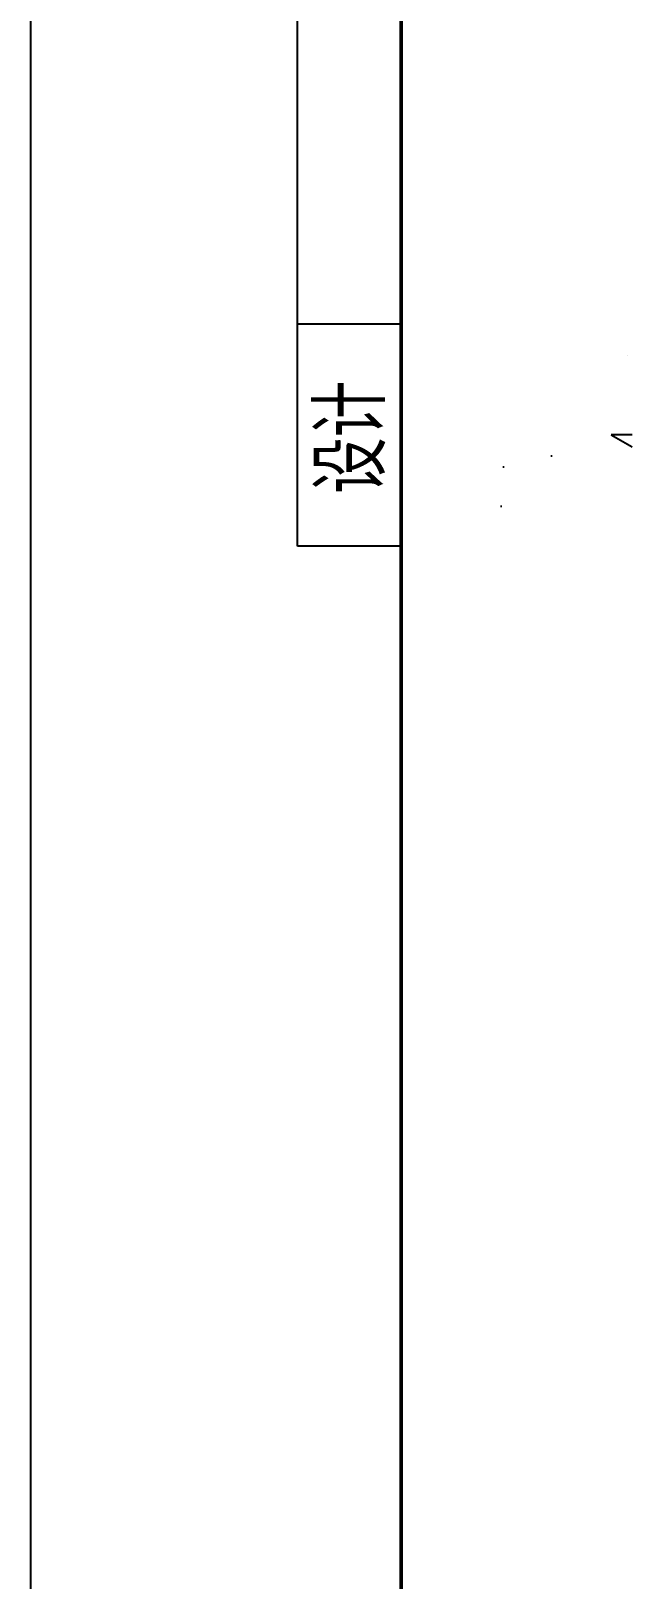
# Model space of a CAD drawing. Extents: x -5157 to -787, y -1161 to 1757.
# Drawn here: x -5157 to -4754, y -56 to 990 of the extents above; entities that cross this region are included whole.
import ezdxf

# ---------------------------------------------------------------- set-up
doc = ezdxf.new("R2010")
doc.units = 0
doc.header["$MEASUREMENT"] = 0
for name, color, linetype in [('STAIR', 140, 'CONTINUOUS'), ('TEXT', 41, 'CONTINUOUS'), ('TK', 1, 'CONTINUOUS')]:
    doc.layers.add(name, color=color, linetype=linetype)
doc.styles.add('STYLE1', font='SIMSUN.TTF', dxfattribs={"width": 0.7})

msp = doc.modelspace()

# ---------------------------------------------------------------- hatches: boundary and pattern name
at = {"layer": 'STAIR'}
h = msp.add_hatch(dxfattribs=at)
h.set_pattern_fill('AR-CONC', color=256, scale=30, style=0)
h.set_pattern_definition([(50, (-4696.67, 390.12), (215.178, -18.826), [22.5, -247.5]), (355, (-4696.67, 390.12), (-41.625, 225.658), [18, -198]), (100.4514, (-4678.74, 388.55), (173.553, 206.832), [19.122, -210.343]), (46.184, (-4696.67, 450.12), (320.172, -49.656), [33.75, -371.25]), (96.636, (-4670, 445.98), (280.4, 292.235), [28.683, -315.514]), (351.184, (-4696.67, 450.12), (280.399, 292.236), [27, -297]), (21, (-4666.67, 435.12), (179.072, -120.786), [22.5, -247.5]), (326, (-4666.67, 435.12), (72.995, 217.545), [18, -198]), (71.4514, (-4651.75, 425.05), (252.067, 96.759), [19.122, -210.343]), (37.5, (-4696.67, 390.12), (3.648, 99.8682), [0, -195.6, 0, -201, 0, -198.75]), (7.5, (-4696.67, 390.12), (78.921, 118.3235), [0, -114.6, 0, -191.1, 0, -75.75]), (327.5, (-4763.57, 390.12), (160.1467, -6.7665), [0, -75, 0, -234, 0, -310.5]), (317.5, (-4793.57, 390.12), (174.956, 30.0315), [0, -97.5, 0, -155.4, 0, -220.5])])
edge = h.paths.add_edge_path()
edge.add_line((-4878.7, 662.3), (-4678.7, 662.3))
edge.add_line((-4878.7, 752.3), (-4878.7, 662.3))
edge.add_line((-4878.7, 752.3), (-4398.7, 752.3))
edge.add_line((-4678.7, 662.3), (-3589, 71.1))
edge.add_line((-4396.1, 782.3), (-4396.1, 632.3))
edge.add_line((-4396.1, 632.3), (-4146.1, 632.3))
edge.add_line((-4146.1, 632.3), (-4146.1, 482.3))
edge.add_line((-4146.1, 482.3), (-3846.1, 482.3))
edge.add_line((-3846.1, 482.3), (-3846.1, 332.3))
edge.add_line((-3846.1, 332.3), (-3546.1, 332.3))
edge.add_line((-3546.1, 332.3), (-3546.1, 152.3))
edge.add_line((-3589, 71.1), (-2247.4, 71.1))
edge.add_line((-3546.1, 152.3), (-2166.1, 152.3))
edge.add_line((-2247.4, 71.1), (-2247.4, -69.8))
edge.add_line((-2166.1, 152.3), (-2166.1, 32.3))
edge.add_line((-2166.1, 32.3), (-1716.1, 32.3))
edge.add_line((-2247.4, -69.8), (-2102.8, -69.8))
edge.add_line((-2102.8, -69.8), (-1457.2, -364.4))
edge.add_line((-1716.1, 32.3), (-1716.1, -117.7))
edge.add_line((-1716.1, -117.7), (-1416.1, -117.7))
edge.add_line((-1416.1, -117.7), (-1416.1, -287.7))
edge.add_line((-1416.1, -287.7), (-813.4, -287.7))
edge.add_line((-1457.2, -364.4), (-809.3, -364.4))
edge.add_line((-809.3, -364.4), (-813.4, -287.7))

# ---------------------------------------------------------------- linework, layer by layer
msp.add_line((-4754.2, 770.5), (-4754.2, 770.5), dxfattribs=at)
at = {"layer": 'STAIR', "linetype": 'CONTINUOUS'}
for p, q in [((-4765.3, 717), (-4751, 708.9)), ((-4751, 717), (-4765.3, 717))]:
    msp.add_line(p, q, dxfattribs=at)
at = {"layer": 'TK', "linetype": 'CONTINUOUS'}
for p, q in [((-5157.1, -1160.9), (-5157.1, 1756.9)), ((-4977.1, 641.8), (-4977.1, 1691.8)), ((-4907.1, -1060.9), (-4907.1, 1689.1)), ((-4907.2, 791.8), (-4977.1, 791.8)), ((-4907.2, 641.8), (-4977.1, 641.8))]:
    msp.add_line(p, q, dxfattribs=at)
at = {"layer": 'TK', "linetype": 'CONTINUOUS', "const_width": 2.5}
msp.add_lwpolyline([(-4907.1, 1689.1), (-4907.1, -1060.9), (-1057.1, -1060.9), (-1057.1, 1689.1), (-4907.1, 1689.1)], dxfattribs=at)

# ---------------------------------------------------------------- texts
at = {"layer": 'TEXT', "linetype": 'CONTINUOUS', "style": 'STYLE1', "width": 0.7}
msp.add_text('设计', height=40, rotation=90, dxfattribs=at).set_placement((-4922.3, 677.2))

doc.saveas('drawing.dxf')
